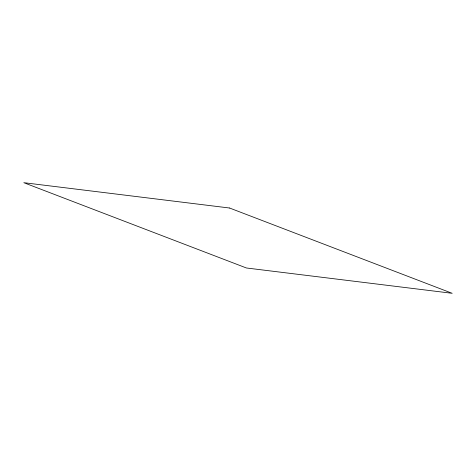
<?xml version="1.0" encoding="UTF-8"?>
<svg xmlns="http://www.w3.org/2000/svg" width="476" height="476" viewBox="0 0 476 476"><rect width="100%" height="100%" fill="white"/><g stroke="black" fill="none" stroke-linecap="round" stroke-linejoin="round"><path stroke-width="0.71" d="M229.581 208.018L23.8 182.689L246.419 267.982L452.2 293.311L229.581 208.018"/></g></svg>
